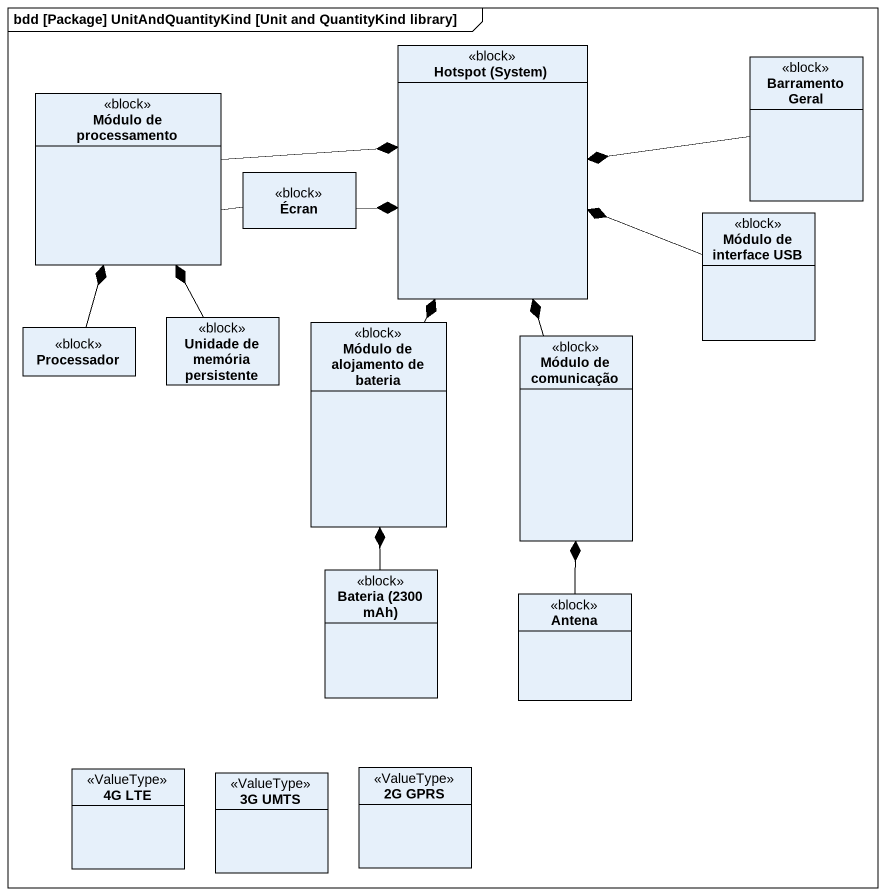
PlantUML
@startuml
mainframe bdd [Package] UnitAndQuantityKind [Unit and QuantityKind library]
hide circle
hide empty members
class "Hotspot (System)" as Hotspot_System <<block>>
class "Barramento Geral" as Barramento_Geral <<block>>
class "Módulo de processamento" as Módulo_de_processamento <<block>>
class Écran <<block>>
class "Módulo de interface USB" as Módulo_de_interface_USB <<block>>
class Processador <<block>>
class "Unidade de memória persistente" as Unidade_de_memória <<block>>
class "Módulo de alojamento de bateria" as Módulo_de_alojamento_de <<block>>
class "Módulo de comunicação" as Módulo_de_comunicação <<block>>
class "Bateria (2300 mAh)" as Bateria_2300_mAh <<block>>
class Antena <<block>>
class "4G LTE" as c4G_LTE <<ValueType>>
class "3G UMTS" as c3G_UMTS <<ValueType>>
class "2G GPRS" as c2G_GPRS <<ValueType>>
Barramento_Geral -left-* Hotspot_System
Módulo_de_processamento -right-* Hotspot_System
Écran -right-* Hotspot_System
Écran -left- Módulo_de_processamento
Módulo_de_interface_USB -left-* Hotspot_System
Processador -up-* Módulo_de_processamento
Unidade_de_memória -up-* Módulo_de_processamento
Módulo_de_alojamento_de -up-* Hotspot_System
Módulo_de_comunicação -up-* Hotspot_System
Bateria_2300_mAh -up-* Módulo_de_alojamento_de
Antena -up-* Módulo_de_comunicação
@enduml
